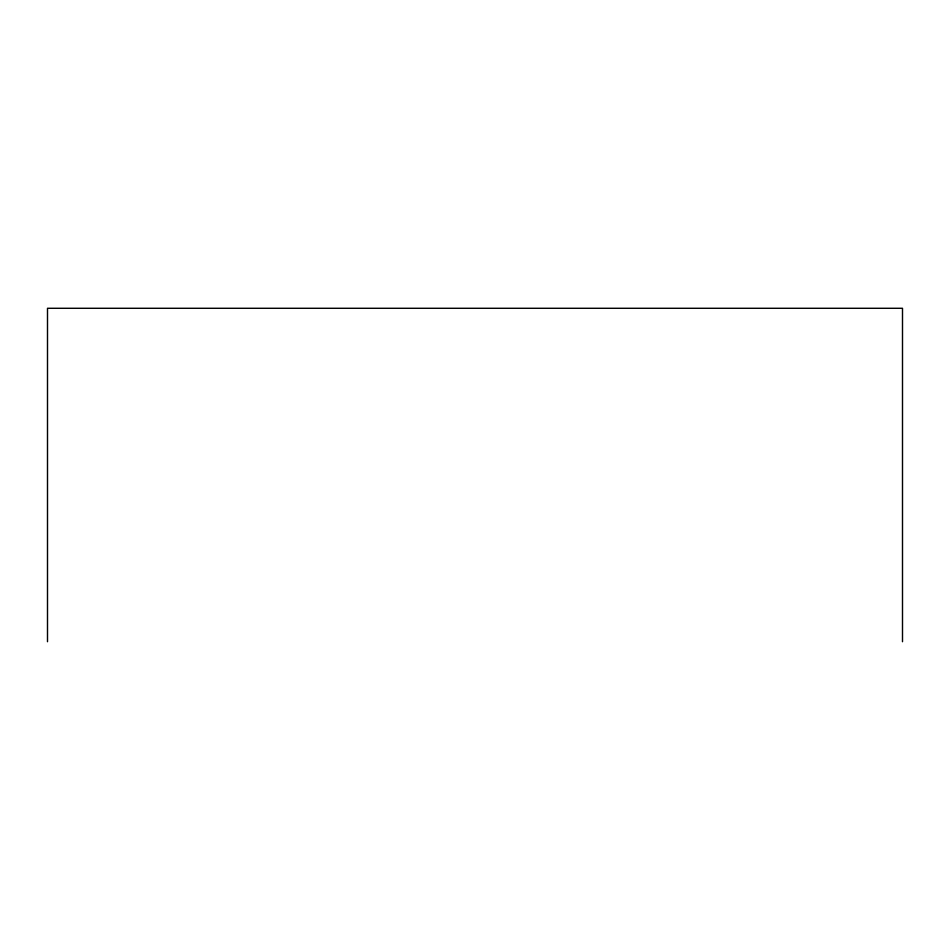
<?xml version="1.0" encoding="UTF-8"?>
<svg xmlns="http://www.w3.org/2000/svg" width="950" height="950" viewBox="0 0 950 950"><rect width="100%" height="100%" fill="white"/><g stroke="black" fill="none" stroke-linecap="round" stroke-linejoin="round"><path stroke-width="1.43" d="M902.5 641.713L902.5 308.287L47.5 308.287L47.5 641.713"/></g></svg>
